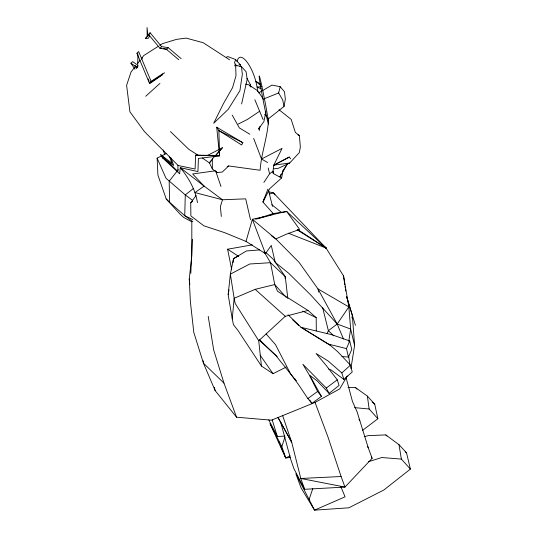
<?xml version="1.0" encoding="UTF-8"?>
<svg xmlns="http://www.w3.org/2000/svg" width="537" height="537" viewBox="0 0 537 537"><rect width="100%" height="100%" fill="white"/><g stroke="black" fill="none" stroke-linecap="round" stroke-linejoin="round"><path stroke-width="0.81" d="M191.823 222.123L191.816 255.713L189.259 278.972L190.373 301.66L193.797 332.403L203.449 363.207L215.122 390.567L236.562 417.202L271.46 420.189L315.071 402.414L339.713 388.916L347.278 375.913M267.46 117.462L268.547 118.711C267.95 136.203 261.284 152.81 260.109 170.269L228.661 165.946L222.352 172.021L217.042 172.592L212.316 168.887L212.363 158.925L222.399 147.742L207.611 155.388M137.955 54.767L137.573 67.736L130.927 63.225L132.699 61.594L136.666 64.487M219.626 155.455L195.629 155.2L195.092 169.034L177.928 165.463L177.901 171.578L160.717 154.73L162.469 157.811L179.627 173.807L180.264 167.678L197.931 171.592L198.422 158.428L219.566 155.864L216.713 127.209L242.878 142.701L241.61 144.963L218.881 130.605L216.713 127.209M190.803 273.32L192.353 239.301M286.275 367.06L273.011 373.692L261.445 366.066L238.005 330.503L233.441 324.717L232.252 318.904L234.152 298.27L230.353 274.132L233.508 258.68L246.409 250.96L259.539 249.933M232.252 318.904L228.171 294.706L230.353 274.132L249.732 263.996L270.527 262.7L285.281 276.656L287.812 298.505M350.909 368.489L354.601 345.459L350.648 329.06L348.849 306.922L343.539 275.904L326.019 248.02L286.731 211.518L273.219 213.572L262.996 202.08L269.648 188.715L281.603 177.989L273.252 173.518L273.031 171.229L273.742 165.242L282.073 148.366L261.526 159.012L253.659 138.412M233.011 262.633L233.508 258.68L238.468 255.86M259.915 126.457L259.358 130.464L258.451 128.121M348.761 341.418L350.648 329.06L337.176 324.012L310.809 295.068L288.517 273.105L275.206 262.392L271.266 245.422L265.466 253.639L246.02 241.422L224.661 232.669L203.818 225.788L190.877 215.914L190.736 202.838L196.039 195.528M228.171 294.706L228.44 293.088M228.708 291.477L228.97 289.859M351.936 317.911L352.359 315.434L346.607 296.719L355.44 325.328M284.999 278.267L285.281 276.656L273.42 259.431L265.761 252.39M268.547 118.711L284.039 106.454L285.328 99.144L284.496 91.793L280.186 86.679L271.91 85.108L258.653 92.914M137.989 65.454L137.573 67.736L135.277 65.574M281.603 177.989L282.972 170.833M265.902 111.555L263.922 121.543L258.827 128.524M284.039 106.454L282.684 99.936L278.656 92.955L280.186 86.679M249.94 86.195L250.336 84.651L246.98 78.342M241.61 103.943L247.174 79.369L246.087 71.716L241.469 66.628L234.635 64.997L235.716 67.32L236.005 75.69L232.541 87.699L223.58 103.352L213.672 123.295L228.158 109.414L239.925 90.652L242.341 74.22L241.469 66.628M240.005 66.507L240.428 64.91L235.575 59.526L227.916 56.613L226.379 57.177M246.02 241.422L252.377 219.291L263.157 216.914M235.575 59.526L234.508 62.863L236.891 66.165M290.645 457.477L285.711 457.967L281.844 446.603L284.939 437.051M364.254 436.688L368.167 435.648L385.808 434.91L399.004 444.703L406.522 452.805L410.389 469.09L383.827 490.019L348.869 507.807L314.534 510.15L309.097 499.47L312.803 488.542M264.66 197.535L262.996 202.08L267.849 189.165M341.975 356.555L348.419 357.058L346.479 348.62L349.728 340.968L331.443 334.611L301.103 327.342L288.047 314.776M348.419 357.058L351.755 349.446L349.728 340.968M280.898 174.565L279.884 176.848L287.503 163.765L282.791 170.9M326.966 333.752L328.382 330.711L337.176 324.012L348.849 306.922L317.971 288.919L299.089 262.371L275.83 238.931L252.377 219.291L265.466 253.639M149.695 35.69L148.306 38.281L145.46 38.422L150.118 32.784L161.644 46.638L168.115 47.612L181.157 58.661M263.889 182.426L269.561 173.82L273.031 171.229M141.64 59.117L142.594 57.808M147.675 36.14L150.118 32.784M212.363 158.925L209.437 162.912L212.316 168.887M134.599 67.407L131.041 72.018L126.611 85.296L129.914 111.79L144.473 131.646L178.016 165.376M137.653 63.46L140.191 60.171M141.211 58.848L143.748 55.559L158.348 46.276M178.237 169.665L169.182 181.238L169.598 202.281L184.735 215.673L192.83 221.653M211.591 160.382L209.437 162.912L202.436 158.066M216.458 154.696L222.399 147.742M273.91 168.833L278.388 168.276L289.685 163.02L299.324 152.602L300.344 147.219L299.411 135.519L295.41 132.538L291.168 119.375L278.985 109.702M346.097 377.726L352.453 401.461L357.045 411.691L368.248 447.791L372.128 458.316L344.962 487.072L304.64 489.301L293.887 468.606L290.577 458.927L280.67 422.089L278.22 417.752M161.644 46.638L159.999 48.323L148.527 34.482M162.778 74.448L149.373 83.067L136.942 53.25L138.647 51.532L151.125 81.356L149.373 83.067L150.058 83.47L162.778 74.448L162.335 73.999L151.125 81.356M161.664 48.33L159.999 48.323L166.41 49.29L168.115 47.612M145.46 38.422L146.608 37.348M261.445 366.066L258.727 340.733L285.261 316.306L308.03 310.44L316.199 317.662L316.3 330.926M145.708 96.277L159.959 83.396M350.473 365.153L352.225 371.966L343.915 379.444L341.827 372.94L350.473 365.153L337.605 351.601L330.127 345.19L301.103 327.342L330.127 345.19M266.198 334.034L275.508 344.64L290.497 373.772L298.042 383.928L307.869 398.561L311.896 403.388L321.448 396.38L309.701 375.276L316.931 380.699L329.094 393.386L339.075 385.452L337.256 379.8L326.033 365.261L316.098 353.507L328.073 360.945L341.827 372.94M193.568 188.339L185.285 194.911L184.735 215.673L192.803 219.613M190.736 202.838L192.689 201.335M362.522 430.412L377.867 418.746L374.712 404.126L367.368 396.105L355.286 387.439L348.036 387.573M329.094 393.386L326.288 388.056L337.256 379.8M307.869 398.561L317.589 391.453L309.574 375.477L302.848 364.254L326.288 388.056M259.646 111.246L247.611 119.321L238.18 124.114M159.737 45.39L162.523 43.625L176.639 39.342L186.185 38.107L203.214 42.732L229.554 59.782M289.282 157.059L273.742 165.242L289.282 157.059L290.651 158.791M162.335 73.999L164.658 72.81M191.83 221.808L183.802 217.512L180.331 214.397L166.215 198.979L157.912 175.075L157.119 158.133L166.658 153.374M281.844 446.603L270.064 423.753L285.711 457.967L290.195 455.853M286.255 297.471L274.736 284.55L255.189 289.329L234.152 298.27L235.193 303.486L258.727 340.733M264.184 98.781L278.656 92.955M227.124 166.51L228.661 165.946M273.219 213.572L258.398 218.378M368.436 461.719L381.773 457.524L401.367 459.095L410.389 469.09M269.42 194.052L273.447 192.884L326.019 248.02L288.288 233.192M270.205 214.995L272.568 214.317M255.545 219.271L277.488 213.444L286.731 211.518L299.599 229.393L286.053 234.327L275.83 238.931L271.198 235.548M231.669 269.574L227.607 249.215L252.276 244.859M214.773 170.88L192.662 173.968L204.107 186.111L222.459 199.771L245.698 198.838L250.517 219.761M274.595 165.047L289.685 163.02M261.143 86.739L257.089 87.095L255.84 81.349A23.279 7.679 71.2 0 0 245.268 59.943A23.279 7.679 71.2 0 0 237.045 61.842M268.782 419.874L277.34 436.547L284.838 436.078M304.64 489.301L300.78 478.467L344.962 487.072L341.096 476.527L300.78 478.467L291.745 442.347L282.623 415.571M195.629 155.2L219.566 155.864L218.881 130.605L242.878 142.701M354.554 407.623L369.154 409.006L377.867 418.746M163.221 48.599L167.108 49.263M245.537 84.148L248.631 84.745L257.8 90.854L263.479 99.352M268.56 191.763L273.447 192.884L274.904 194.871M328.537 344.123L346.479 348.62M328.698 369.087L331 369.919L343.915 379.444M297.941 134.894L299.411 135.519M261.177 88.867L257.089 87.095A23.279 7.679 71.2 0 1 257.612 91.592M239.032 64.252L240.428 64.91M302.693 311.131L316.199 317.662M260.734 83.947L255.84 81.349L260.734 85.605M261.526 159.012L267.614 162.516M249.886 134.257L239.381 127.947L232.192 115.099M308.03 310.44L277.475 291.229L274.736 284.55L270.527 262.7L264.036 251.732M297.183 229.836L326.019 248.02L322.757 245.409L326.019 248.02L297.538 229.433M198.354 155.435L188.816 149.306L170.457 131.572M227.607 249.215L238.73 256.444M136.942 53.25L137.975 53.955M162.469 157.811L163.798 158.71M165.121 159.61L173.733 165.45L170.82 157.65M323.965 246.577L326.019 248.02M160.717 154.73L172.041 163.261L169.276 156.254M192.642 200.435L185.285 194.911L166.007 178.284L157.119 158.133M372.181 402.159L374.712 404.126M271.816 204.731L281.616 212.551M405.267 451.798L406.522 452.805M166.41 49.29L178.754 59.735M255.189 289.329L285.261 316.306M292.699 319.891L298.834 325.496M259.056 340.028L277.213 356.628M333.792 335.806L328.382 330.711L322.576 307.406M259.485 339.76L275.662 355.346L296.182 380.807L294.8 378.807M236.562 417.202L223.976 383.136L203.449 363.207L203.167 360.75M166.215 198.979L169.598 202.281M385.808 434.91L386.955 436.037M355.286 387.439L356.977 389.15M264.754 114.341L266.379 116.214M217.042 172.592L215.592 170.766L220.976 186.473M317.589 391.453L321.448 396.38M260.13 355.145L273.011 373.692M130.927 63.225L134.982 69.206M134.787 66.078L136.593 68.743M135.854 66.279L136.754 67.615M309.715 399.998L311.896 403.388M358.944 419.256L359.824 420.659M367.422 446.375L368.248 447.791M371.315 456.9L372.128 458.316M277.857 417.457L291.745 442.347L280.67 422.089M309.097 499.47L295.867 473.815L301.089 487.925L314.534 510.15L345.069 496.826L340.807 486.549M270.064 423.753L273.756 430.989M278.643 441.313L279.609 443.589M280.247 445.099L285.711 457.967M343.512 339.048L337.176 324.012L317.971 288.919L318.777 292.135M254.84 99.701L263.11 119.59M148.199 78.932L149.125 81.201M314.984 402.287L328.053 437.212L341.096 476.527M277.34 436.547L272.172 419.833M163.275 150.024L164.53 153.998M223.976 383.136L213.686 349.99L208.222 316.394M268.386 190.011L272.541 206.383M214.377 387.325L215.122 390.567M268.232 167.987L269.561 173.82M250.336 84.651L250.893 87.095M197.482 202.677C195.347 189.541 188.662 177.868 180.311 167.685L204.107 186.111L194.978 192.588L222.459 199.771L220.365 206.725L221.318 216.465M272.836 171.269L273.252 173.518M399.004 444.703L401.367 459.095M343.539 275.904L344.835 284.711M345.069 286.308L345.304 287.913M345.539 289.517L345.781 291.114M348.56 355.38L349.949 365.214M367.368 396.105L369.154 409.006M148.011 35.811L147.037 27.582L147.185 36.811M189.259 278.972L189.836 284.677M352.359 315.434L354.601 345.459M261.955 86.672L260.908 81.966A24.574 0.765 79 0 0 261.425 91.008A24.574 0.765 79 0 0 268.547 124.047A24.574 0.765 79 0 0 263.123 92.236L261.955 86.672"/></g></svg>
